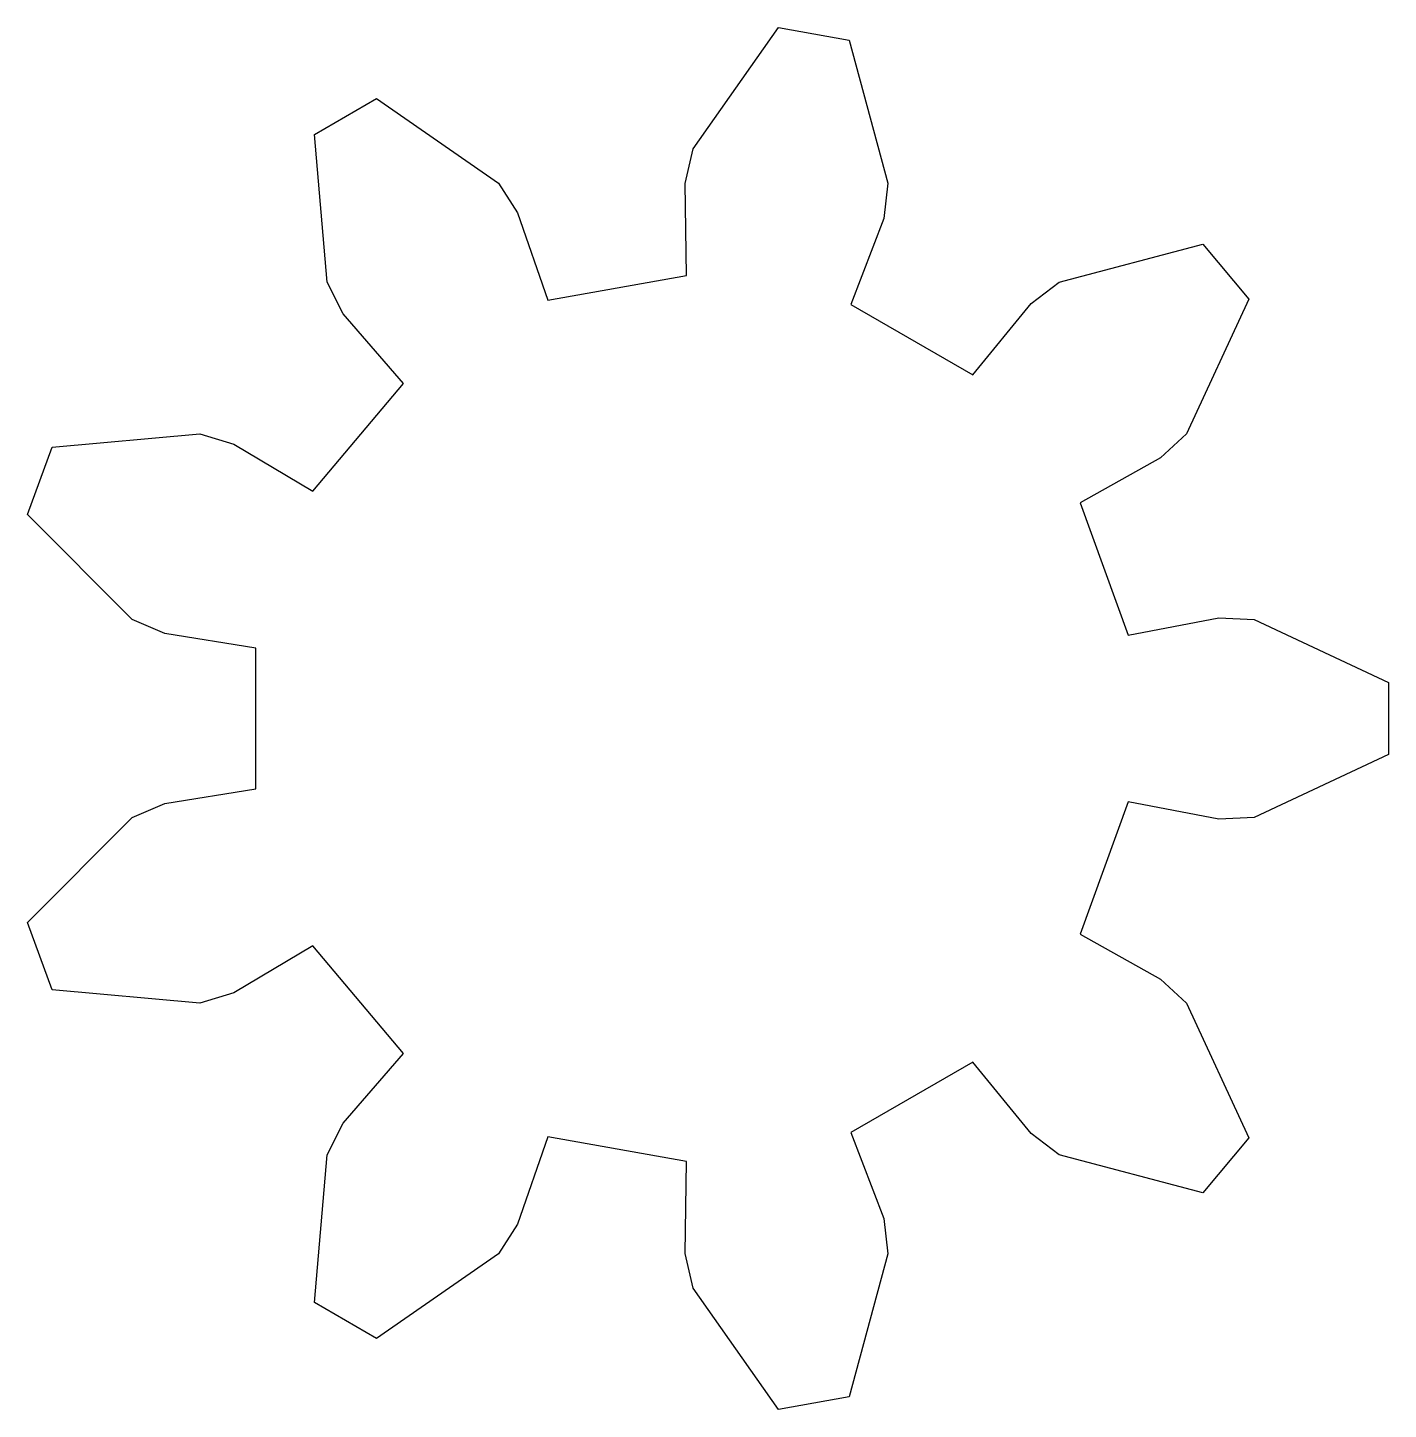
# Model space of a CAD drawing. Extents: x -2.51 to 2.62, y -2.61 to 2.61.
import ezdxf

# ---------------------------------------------------------------- set-up
doc = ezdxf.new("R2010")
doc.units = 0
doc.layers.add('Layer_1', color=7, linetype='CONTINUOUS')

msp = doc.modelspace()

# ---------------------------------------------------------------- linework, layer by layer
at = {"layer": 'Layer_1', "color": 7}
for p, q in [((0, 2.148594), (0.322247, 2.606212)), ((0.322247, 2.606212), (0.588563, 2.559253)), ((0.588563, 2.559253), (0.734862, 2.019017)), ((-1.428386, 2.20361), (-1.194189, 2.338823)), ((-1.194189, 2.338823), (-0.734862, 2.019017)), ((-1.381088, 1.645919), (-1.428386, 2.20361)), ((-0.030091, 2.018794), (0, 2.148594)), ((-0.734862, 2.019017), (-0.662192, 1.907336)), ((-0.024906, 1.670944), (-0.030091, 2.018794)), ((0.734862, 2.019017), (0.718744, 1.886754)), ((-0.662192, 1.907336), (-0.548092, 1.578691)), ((0.718744, 1.886754), (0.594899, 1.561656)), ((1.381088, 1.645919), (1.922094, 1.789339)), ((1.922094, 1.789339), (2.095921, 1.58218)), ((-0.548092, 1.578691), (-0.024906, 1.670944)), ((-1.320704, 1.527143), (-1.381088, 1.645919)), ((1.274603, 1.565828), (1.381088, 1.645919)), ((1.054981, 1.296026), (1.274603, 1.565828)), ((2.095921, 1.58218), (1.860736, 1.074298)), ((-1.09314, 1.264008), (-1.320704, 1.527143)), ((0.594899, 1.561656), (1.054981, 1.296026)), ((-1.434626, 0.857043), (-1.09314, 1.264008)), ((-2.418167, 1.024034), (-1.860736, 1.074298)), ((-1.860736, 1.074298), (-1.733279, 1.035459)), ((1.860736, 1.074298), (1.76337, 0.983338)), ((-2.510657, 0.769916), (-2.418167, 1.024034)), ((-1.733279, 1.035459), (-1.434626, 0.857043)), ((1.76337, 0.983338), (1.459532, 0.813903)), ((1.459532, 0.813903), (1.641232, 0.314686)), ((-2.11595, 0.3731), (-2.510657, 0.769916)), ((-1.993347, 0.320928), (-2.11595, 0.3731)), ((1.641232, 0.314686), (1.982896, 0.380195)), ((1.982896, 0.380195), (2.11595, 0.3731)), ((2.11595, 0.3731), (2.622573, 0.135215)), ((-1.64988, 0.26563), (-1.993347, 0.320928)), ((-1.64988, -0.265625), (-1.64988, 0.26563)), ((2.622573, 0.135215), (2.622573, -0.13521)), ((2.622573, -0.13521), (2.11595, -0.373095)), ((-1.993347, -0.320924), (-1.64988, -0.265625)), ((-2.11595, -0.373095), (-1.993347, -0.320924)), ((1.641232, -0.314681), (1.459532, -0.813898)), ((1.982896, -0.380191), (1.641232, -0.314681)), ((-2.510657, -0.769911), (-2.11595, -0.373095)), ((2.11595, -0.373095), (1.982896, -0.380191)), ((-2.418167, -1.02403), (-2.510657, -0.769911)), ((1.459532, -0.813898), (1.76337, -0.983333)), ((-1.434626, -0.857039), (-1.733279, -1.035454)), ((-1.09314, -1.264003), (-1.434626, -0.857039)), ((1.76337, -0.983333), (1.860736, -1.074294)), ((-1.860736, -1.074294), (-2.418167, -1.02403)), ((-1.733279, -1.035454), (-1.860736, -1.074294)), ((1.860736, -1.074294), (2.095921, -1.582175)), ((-1.320704, -1.527139), (-1.09314, -1.264003)), ((1.054981, -1.296021), (0.594899, -1.561652)), ((1.274603, -1.565823), (1.054981, -1.296021)), ((-1.381088, -1.645915), (-1.320704, -1.527139)), ((0.594899, -1.561652), (0.718744, -1.886749)), ((-0.548092, -1.578687), (-0.662192, -1.907332)), ((-0.024906, -1.67094), (-0.548092, -1.578687)), ((1.381088, -1.645915), (1.274603, -1.565823)), ((2.095921, -1.582175), (1.922094, -1.789335)), ((-1.428386, -2.203606), (-1.381088, -1.645915)), ((1.922094, -1.789335), (1.381088, -1.645915)), ((-0.030091, -2.01879), (-0.024906, -1.67094)), ((-0.662192, -1.907332), (-0.734862, -2.019013)), ((0.718744, -1.886749), (0.734862, -2.019013)), ((-0.734862, -2.019013), (-1.194189, -2.338818)), ((0, -2.148589), (-0.030091, -2.01879)), ((0.734862, -2.019013), (0.588563, -2.559248)), ((0.322247, -2.606207), (0, -2.148589)), ((-1.194189, -2.338818), (-1.428386, -2.203606)), ((0.588563, -2.559248), (0.322247, -2.606207))]:
    msp.add_line(p, q, dxfattribs=at)

doc.saveas('drawing.dxf')
